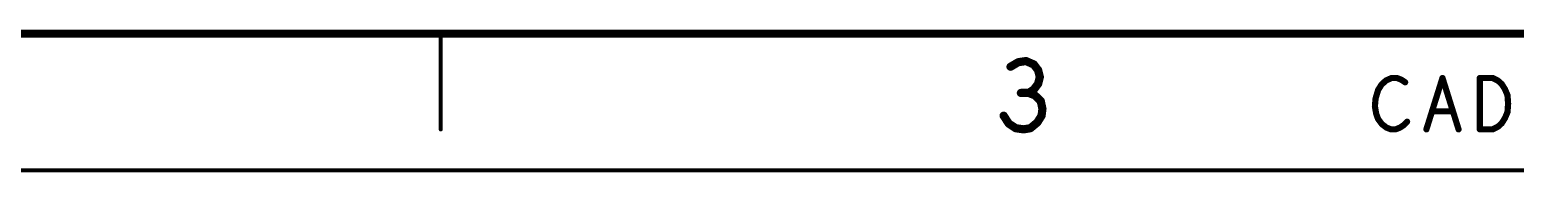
# Model space of a CAD drawing. Extents: x -14.2 to 19.9, y -5.2 to 16.9.
# Drawn here: x 5.6 to 11.02, y -5.15 to -4.63 of the extents above; entities that cross this region are included whole.
import ezdxf

# ---------------------------------------------------------------- set-up
doc = ezdxf.new("R2010")
doc.units = 0
doc.layers.get('0').update_dxf_attribs({"linetype": 'CONTINUOUS'})
doc.layers.add('FAB', color=2, linetype='CONTINUOUS')

# ---------------------------------------------------------------- blocks, each defined once
blk = doc.blocks.new('ROUND_105')
at = {"const_width": 0.0075}
blk.add_lwpolyline([(-0.00375, 0, 1), (0.00375, 0, 1)], format="xyb", close=True, dxfattribs=at)
blk = doc.blocks.new('ROUND_178')
at = {"const_width": 0.01128}
blk.add_lwpolyline([(-0.00564, 0, 1), (0.00564, 0, 1)], format="xyb", close=True, dxfattribs=at)
blk = doc.blocks.new('ROUND_138')
at = {"const_width": 0.015}
blk.add_lwpolyline([(-0.0075, 0, 1), (0.0075, 0, 1)], format="xyb", close=True, dxfattribs=at)

msp = doc.modelspace()

# ---------------------------------------------------------------- linework, layer by layer
at = {"layer": 'FAB'}
for points, const_width in [([(-13.1499, -4.6472), (18.8501, -4.6472)], 0.03), ([(7.1001, -4.6472), (7.1001, -4.9973)], 0.015), ([(9.2094, -4.7514), (9.181, -4.7681)], 0.03), ([(9.2377, -4.7473), (9.2094, -4.7514)], 0.03), ([(9.266, -4.7598), (9.2377, -4.7473)], 0.03), ([(9.2818, -4.7806), (9.266, -4.7598)], 0.03), ([(9.2881, -4.8056), (9.2818, -4.7806)], 0.03), ([(9.266, -4.8514), (9.2818, -4.8306)], 0.03), ([(9.2818, -4.8306), (9.2881, -4.8056)], 0.03), ([(10.5354, -4.8343), (10.5236, -4.8531)], 0.0226), ([(10.5518, -4.8187), (10.5354, -4.8343)], 0.0226), ([(10.573, -4.8092), (10.5518, -4.8187)], 0.0226), ([(10.5918, -4.8092), (10.573, -4.8092)], 0.0226), ([(10.6082, -4.8155), (10.5918, -4.8092)], 0.0226), ([(10.6223, -4.8249), (10.6082, -4.8155)], 0.0226), ([(10.6998, -4.9973), (10.7586, -4.8092)], 0.0226), ([(10.7586, -4.8092), (10.8174, -4.9973)], 0.0226), ([(10.8949, -4.9973), (10.8949, -4.8092)], 0.0226), ([(10.8949, -4.8092), (10.9419, -4.8092)], 0.0226), ([(10.9419, -4.8092), (10.9607, -4.8187)], 0.0226), ([(10.9607, -4.8187), (10.9748, -4.8312)], 0.0226), ([(10.9748, -4.8312), (10.9866, -4.85)], 0.0226), ([(9.2471, -4.8639), (9.2188, -4.8639)], 0.03), ([(9.2471, -4.8639), (9.266, -4.8514)], 0.03), ([(9.2692, -4.8723), (9.2471, -4.8639)], 0.03), ([(9.2913, -4.8931), (9.2692, -4.8723)], 0.03), ([(9.2975, -4.9223), (9.2913, -4.8931)], 0.03), ([(10.5142, -4.8845), (10.5118, -4.9127)], 0.0226), ([(10.5236, -4.8531), (10.5142, -4.8845)], 0.0226), ([(10.9866, -4.85), (10.996, -4.8719)], 0.0226), ([(10.996, -4.8719), (10.9983, -4.9033)], 0.0226), ([(9.1558, -4.9473), (9.1747, -4.9764)], 0.03), ([(9.2787, -4.9723), (9.2944, -4.9473)], 0.03), ([(9.2944, -4.9473), (9.2975, -4.9223)], 0.03), ([(10.5118, -4.9127), (10.5166, -4.9409)], 0.0226), ([(10.5166, -4.9409), (10.5236, -4.9597)], 0.0226), ([(10.7962, -4.9315), (10.721, -4.9315)], 0.0226), ([(10.996, -4.9346), (10.9866, -4.9565)], 0.0226), ([(10.9983, -4.9033), (10.996, -4.9346)], 0.0226), ([(9.1747, -4.9764), (9.1999, -4.9931)], 0.03), ([(9.1999, -4.9931), (9.2283, -4.9973)], 0.03), ([(9.2283, -4.9973), (9.2535, -4.9931)], 0.03), ([(9.2535, -4.9931), (9.2787, -4.9723)], 0.03), ([(10.5236, -4.9597), (10.5377, -4.9785)], 0.0226), ([(10.5377, -4.9785), (10.5542, -4.991)], 0.0226), ([(10.5542, -4.991), (10.5706, -4.9973)], 0.0226), ([(10.5706, -4.9973), (10.587, -4.9973)], 0.0226), ([(10.587, -4.9973), (10.6035, -4.991)], 0.0226), ([(10.6035, -4.991), (10.6176, -4.9816)], 0.0226), ([(10.6176, -4.9816), (10.6294, -4.9691)], 0.0226), ([(10.9419, -4.9973), (10.8949, -4.9973)], 0.0226), ([(10.9607, -4.9879), (10.9419, -4.9973)], 0.0226), ([(10.9748, -4.9753), (10.9607, -4.9879)], 0.0226), ([(10.9866, -4.9565), (10.9748, -4.9753)], 0.0226), ([(19.8501, -5.1472), (-14.1499, -5.1472)], 0.015)]:
    msp.add_lwpolyline(points, dxfattribs=dict(at, const_width=const_width))

# ---------------------------------------------------------------- block references
for name, p in [('ROUND_105', (7.1001, -4.6472)), ('ROUND_138', (9.181, -4.7681)), ('ROUND_138', (9.2094, -4.7514)), ('ROUND_138', (9.2094, -4.7514)), ('ROUND_138', (9.2377, -4.7473)), ('ROUND_138', (9.2377, -4.7473)), ('ROUND_138', (9.266, -4.7598)), ('ROUND_138', (9.266, -4.7598)), ('ROUND_138', (9.2818, -4.7806)), ('ROUND_138', (9.2818, -4.7806)), ('ROUND_138', (9.2818, -4.8306)), ('ROUND_138', (9.2818, -4.8306)), ('ROUND_138', (9.2881, -4.8056)), ('ROUND_138', (9.2881, -4.8056)), ('ROUND_178', (10.5354, -4.8343)), ('ROUND_178', (10.5354, -4.8343)), ('ROUND_178', (10.5518, -4.8187)), ('ROUND_178', (10.5518, -4.8187)), ('ROUND_178', (10.573, -4.8092)), ('ROUND_178', (10.573, -4.8092)), ('ROUND_178', (10.5918, -4.8092)), ('ROUND_178', (10.5918, -4.8092)), ('ROUND_178', (10.6082, -4.8155)), ('ROUND_178', (10.6082, -4.8155)), ('ROUND_178', (10.6223, -4.8249)), ('ROUND_178', (10.7586, -4.8092)), ('ROUND_178', (10.7586, -4.8092)), ('ROUND_178', (10.8949, -4.8092)), ('ROUND_178', (10.8949, -4.8092)), ('ROUND_178', (10.9419, -4.8092)), ('ROUND_178', (10.9419, -4.8092)), ('ROUND_178', (10.9607, -4.8187)), ('ROUND_178', (10.9607, -4.8187)), ('ROUND_178', (10.9748, -4.8312)), ('ROUND_178', (10.9748, -4.8312)), ('ROUND_138', (9.2188, -4.8639)), ('ROUND_138', (9.2471, -4.8639)), ('ROUND_138', (9.2471, -4.8639)), ('ROUND_138', (9.2471, -4.8639)), ('ROUND_138', (9.266, -4.8514)), ('ROUND_138', (9.266, -4.8514)), ('ROUND_138', (9.2692, -4.8723)), ('ROUND_138', (9.2692, -4.8723)), ('ROUND_138', (9.2913, -4.8931)), ('ROUND_138', (9.2913, -4.8931)), ('ROUND_178', (10.5142, -4.8845)), ('ROUND_178', (10.5142, -4.8845)), ('ROUND_178', (10.5236, -4.8531)), ('ROUND_178', (10.5236, -4.8531)), ('ROUND_178', (10.9866, -4.85)), ('ROUND_178', (10.9866, -4.85)), ('ROUND_178', (10.996, -4.8719)), ('ROUND_178', (10.996, -4.8719)), ('ROUND_138', (9.1558, -4.9473)), ('ROUND_138', (9.2944, -4.9473)), ('ROUND_138', (9.2944, -4.9473)), ('ROUND_138', (9.2975, -4.9223)), ('ROUND_138', (9.2975, -4.9223)), ('ROUND_178', (10.5118, -4.9127)), ('ROUND_178', (10.5118, -4.9127)), ('ROUND_178', (10.5166, -4.9409)), ('ROUND_178', (10.5166, -4.9409)), ('ROUND_178', (10.721, -4.9315)), ('ROUND_178', (10.7962, -4.9315)), ('ROUND_178', (10.996, -4.9346)), ('ROUND_178', (10.996, -4.9346)), ('ROUND_178', (10.9983, -4.9033)), ('ROUND_178', (10.9983, -4.9033)), ('ROUND_105', (7.1001, -4.9973)), ('ROUND_138', (9.1747, -4.9764)), ('ROUND_138', (9.1747, -4.9764)), ('ROUND_138', (9.1999, -4.9931)), ('ROUND_138', (9.1999, -4.9931)), ('ROUND_138', (9.2283, -4.9973)), ('ROUND_138', (9.2283, -4.9973)), ('ROUND_138', (9.2535, -4.9931)), ('ROUND_138', (9.2535, -4.9931)), ('ROUND_138', (9.2787, -4.9723)), ('ROUND_138', (9.2787, -4.9723)), ('ROUND_178', (10.5236, -4.9597)), ('ROUND_178', (10.5236, -4.9597)), ('ROUND_178', (10.5377, -4.9785)), ('ROUND_178', (10.5377, -4.9785)), ('ROUND_178', (10.5542, -4.991)), ('ROUND_178', (10.5542, -4.991)), ('ROUND_178', (10.5706, -4.9973)), ('ROUND_178', (10.5706, -4.9973)), ('ROUND_178', (10.587, -4.9973)), ('ROUND_178', (10.587, -4.9973)), ('ROUND_178', (10.6035, -4.991)), ('ROUND_178', (10.6035, -4.991)), ('ROUND_178', (10.6176, -4.9816)), ('ROUND_178', (10.6176, -4.9816)), ('ROUND_178', (10.6294, -4.9691)), ('ROUND_178', (10.6998, -4.9973)), ('ROUND_178', (10.8174, -4.9973)), ('ROUND_178', (10.8949, -4.9973)), ('ROUND_178', (10.8949, -4.9973)), ('ROUND_178', (10.9419, -4.9973)), ('ROUND_178', (10.9419, -4.9973)), ('ROUND_178', (10.9607, -4.9879)), ('ROUND_178', (10.9607, -4.9879)), ('ROUND_178', (10.9748, -4.9753)), ('ROUND_178', (10.9748, -4.9753)), ('ROUND_178', (10.9866, -4.9565)), ('ROUND_178', (10.9866, -4.9565))]:
    msp.add_blockref(name, p, dxfattribs=at)

doc.saveas('drawing.dxf')
